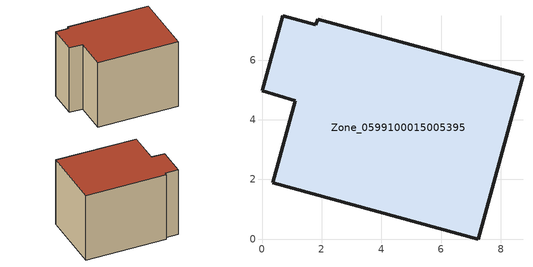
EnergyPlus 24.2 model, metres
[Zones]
Zone_0599100015005395
 floor ground (C_G): 0.36,1.9 1.12,4.64 0,4.98 0.69,7.48 1.81,7.18 1.86,7.38 8.74,5.49 7.24,0 z0.97
 wall outside (C_F): 1.12,4.64 0.36,1.9 7.24,0 8.74,5.49 1.86,7.38 1.81,7.18 0.69,7.48 0,4.98 1.12,4.64 z0.97:7.2
 roof outside (C_R): 0.69,7.48 0,4.98 1.12,4.64 0.36,1.9 7.24,0 8.74,5.49 1.86,7.38 1.81,7.18 z7.2
[BUILDING]
Pand.0599100015005395: North Axis=0; Terrain=City; Loads Convergence Tolerance Value=0.04; Temperature Convergence Tolerance Value=0.4; Solar Distribution=FullExterior; Maximum Number of Warmup Days=25; Minimum Number of Warmup Days=1
[Site:Location]
Rotterdam.The.Hague.AP_ZH_NLD Design_Conditions: Latitude=51.96; Longitude=4.45; Time Zone=1; Elevation=-4.5
[SITE:GROUNDTEMPERATURE:BUILDINGSURFACE]
18, 18, 18, 18, 18, 18, 18, 18, 18, 18, 18, 18
[MATERIAL] Thermal Absorptance=0.9; Solar Absorptance=0.7; Visible Absorptance=0.7
Name | Roughness | Thickness | Conductivity | Density | Specific Heat
G.TC.1946-1964 | MediumSmooth | 0.15 | 1 | 540 | 1210
F.TC.1946-1964 | Rough | 0.3 | 0.857143 | 1920 | 840
R.TC.1946-1964 | MediumRough | 0.2 | 0.235294 | 1500 | 1000
[CONSTRUCTION]
C_G: G.TC.1946-1964
C_F: F.TC.1946-1964
C_R: R.TC.1946-1964
[ZONE]
Zone_0599100015005395: Type=1; Multiplier=1; Ceiling Height=Autocalculate; Volume=Autocalculate; Floor Area=autocalculate; Part of Total Floor Area=Yes
[ZONEINFILTRATION:DESIGNFLOWRATE]
Infil_Zone_0599100015005395: Zone or ZoneList or Space or SpaceList=Zone_0599100015005395; Schedule=AlwaysOn; Design Flow Rate Calculation Method=Flow/Area; Flow Rate per Floor Area=0.003; Constant Term Coefficient=1; Temperature Term Coefficient=0; Velocity Term Coefficient=0; Velocity Squared Term Coefficient=0
[HVACTEMPLATE:ZONE:IDEALLOADSAIRSYSTEM]
Zone_0599100015005395: Maximum Heating Supply Air Temperature=50; Minimum Cooling Supply Air Temperature=13; Maximum Heating Supply Air Humidity Ratio=0.0156; Minimum Cooling Supply Air Humidity Ratio=0.0077; Heating Limit=NoLimit; Cooling Limit=NoLimit; Dehumidification Control Type=ConstantSensibleHeatRatio; Cooling Sensible Heat Ratio=0.7; Dehumidification Setpoint=60; Humidification Control Type=None; Humidification Setpoint=30; Outdoor Air Method=None; Outdoor Air Flow Rate per Person=0.00944; Outdoor Air Flow Rate per Zone Floor Area=0; Outdoor Air Flow Rate per Zone=0; Demand Controlled Ventilation Type=None; Outdoor Air Economizer Type=NoEconomizer; Heat Recovery Type=None; Sensible Heat Recovery Effectiveness=0.7; Latent Heat Recovery Effectiveness=0.65
[ZONECONTROL:THERMOSTAT]
ThermostatControl_Zone_0599100015005395: Zone or ZoneList=Zone_0599100015005395; Control Type Schedule=DualSetpointControlType; Control 1=Thermostat_Zone_0599100015005395; Temperature Difference Between Cutout And Setpoint=0
[THERMOSTATSETPOINT:DUALSETPOINT]
Thermostat_Zone_0599100015005395: Heating Setpoint Temperature Schedule=HeatingSetpoint_Zone_0599100015005395; Cooling Setpoint Temperature Schedule=CoolingSetpoint_Zone_0599100015005395
[SCHEDULE:COMPACT]
HeatingSetpoint_Zone_0599100015005395: Through: 12/31, For: AllDays, Until: 24:00, 21
CoolingSetpoint_Zone_0599100015005395: Through: 12/31, For: AllDays, Until: 24:00, 24
DualSetpointControlType: Through: 12/31, For: AllDays, Until: 24:00, 4
AlwaysOn: Through: 12/31, For: AllDays, Until: 24:00, 1
